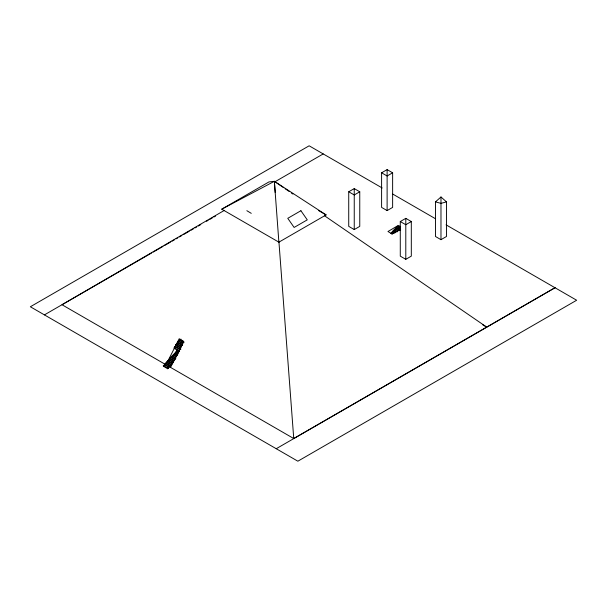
<?xml version="1.0" encoding="UTF-8"?>
<svg xmlns="http://www.w3.org/2000/svg" width="607" height="607" viewBox="0 0 607 607"><rect width="100%" height="100%" fill="white"/><g stroke="black" fill="none" stroke-linecap="round" stroke-linejoin="round"><path stroke-width="0.91" d="M166.834 363.092L179.186 338.736L183.746 341.369L170.544 367.402M435.462 201.888L440.978 196.987L446.494 201.888L446.494 236.487L440.978 239.674L435.462 236.487L435.462 201.888L440.978 203.353L446.494 201.888M224.059 210.553L61.997 304.729L165.165 364.299M221.745 209.18L268.962 181.918L274.364 181.318L326.103 214.908L278.886 242.17L221.745 209.18L274.364 181.318L283.636 187.684M44.417 314.881L151.507 253.051M153.146 252.11L163.002 246.419M164.649 245.471L170.392 242.147M172.039 241.199L174.497 239.78M176.144 238.832L177.783 237.883M179.429 236.935L181.888 235.516M183.534 234.568L189.278 231.244M190.924 230.296L193.39 228.877M195.029 227.928L196.668 226.98M198.314 226.032L200.78 224.605M206.524 221.289L208.171 220.341M209.81 219.393L212.275 217.974M213.914 217.025L215.561 216.077M274.47 182.062L323.212 153.92M348.729 191.774L354.245 188.595L359.761 191.774L359.761 226.373L354.245 229.56L348.729 226.373L348.729 191.774L354.245 194.961L359.761 191.774M381.598 172.798L387.114 169.619L392.63 172.798L392.63 207.404L387.114 210.583L381.598 207.404L381.598 172.798L387.114 175.984L392.63 172.798M183.906 342.659L179.945 340.375L179.945 339.791L181.03 339.161M182.813 343.873L178.853 341.582L178.853 341.005L179.945 340.375M182.517 345.542L177.768 342.796L177.768 342.211L178.853 341.582M181.432 346.756L176.675 344.01L176.675 343.425L177.768 342.796M176.675 344.01L175.59 344.639L181.136 347.841M400.279 221.54L405.795 218.353L411.311 221.54L411.311 256.139L405.795 259.326L400.279 256.139L400.279 221.54L405.795 224.719L411.311 221.54M178.716 352.781L176.538 351.521L176.538 350.945L177.631 350.315M177.631 353.995L175.453 352.735L175.453 352.151L176.538 351.521M177.267 355.626L174.361 353.949L174.361 353.365L175.453 352.735M176.174 356.84L173.276 355.163L173.276 354.579L174.361 353.949M175.818 358.471L172.183 356.37L172.183 355.793L173.276 355.163M174.725 359.678L171.098 357.584L171.098 356.999L172.183 356.37M400.635 230.402L396.28 227.891L396.28 227.306L397.365 226.677L400.271 228.353M173.64 360.892L170.006 358.798L170.006 358.213L171.098 357.584M398.093 230.774L395.187 229.097L395.187 228.52L396.28 227.891M168.921 359.427L173.276 361.939L173.276 362.523L168.921 360.012L168.921 359.427L170.006 358.798M397.001 231.988L394.102 230.311L394.102 229.727L395.187 229.097M167.828 360.641L172.183 363.153L172.183 363.737L167.828 361.218L167.828 360.641L168.921 360.012M395.187 232.785L393.01 231.525L393.01 230.941L394.102 230.311M166.735 361.848L171.098 364.367L171.098 364.951L166.735 362.432L166.735 361.848L167.828 361.218M393.374 233.574L391.917 232.739L391.917 232.155L393.01 231.525M165.65 363.062L170.006 365.581L170.006 366.165L165.65 363.646L165.65 363.062L166.735 362.432M391.917 232.739L390.832 233.369L392.281 234.203M164.558 364.276L168.921 366.787L168.921 367.372L164.558 364.86L164.558 364.276L165.65 363.646M167.115 367.394L168.564 368.229L167.691 368.737L163.336 366.218L163.336 365.566L164.558 364.86M172.183 363.153L173.276 362.523M171.098 364.367L172.183 363.737M170.006 365.581L171.098 364.951M168.921 366.787L170.006 366.165M168.921 367.372L167.691 368.077L167.691 368.737M554.965 287.726L293.75 438.535L278.879 241.207M276.231 448.717L555.026 287.756M400.347 229.621L392.031 233.87L387.964 231.525L397.244 226.016L400.423 227.853M382.175 187.965L309.145 145.801L30.35 306.763L297.855 461.199L576.65 300.237L446.054 224.84M392.82 194.111L435.401 218.695M400.635 226.722L398.458 225.463L397.365 226.092L397.365 226.677M396.28 227.306L400.635 229.818M395.187 228.52L398.822 230.614M394.102 229.727L397.001 231.404M393.01 230.941L395.187 232.2M391.917 232.155L394.102 233.414M318.705 210.637L326.103 214.908M482.633 324.753L486.731 327.12L324.586 215.804M179.945 339.791L183.906 342.075M178.853 341.005L182.813 343.289M177.768 342.211L182.517 344.958M176.675 343.425L181.432 346.172M175.59 345.224L180.34 347.963M175.294 346.309L180.833 349.511M174.497 346.43L180.044 349.632M174.065 347.599L179.611 350.8M174.065 348.251L179.611 351.453M176.538 350.945L178.716 352.197M175.453 352.151L178.359 353.828M174.361 353.365L177.267 355.042M173.276 354.579L176.174 356.256M172.183 355.793L175.818 357.887M171.098 356.999L175.453 359.519M170.006 358.213L174.361 360.733M169.027 366.522L293.811 438.573M163.336 365.566L168.276 368.403M246.844 210.697L251.268 213.345M285.176 188.747L289.038 191.395M291.36 192.988L292.9 194.05M275.206 192.548L274.364 181.318L278.886 242.17M440.978 196.987L440.978 239.674M405.795 218.353L405.795 259.326M387.114 169.619L387.114 210.583M354.245 188.595L354.245 229.56M300.905 210.728L287.771 218.315L294.129 227.45L307.263 219.863L300.905 210.728"/></g></svg>
